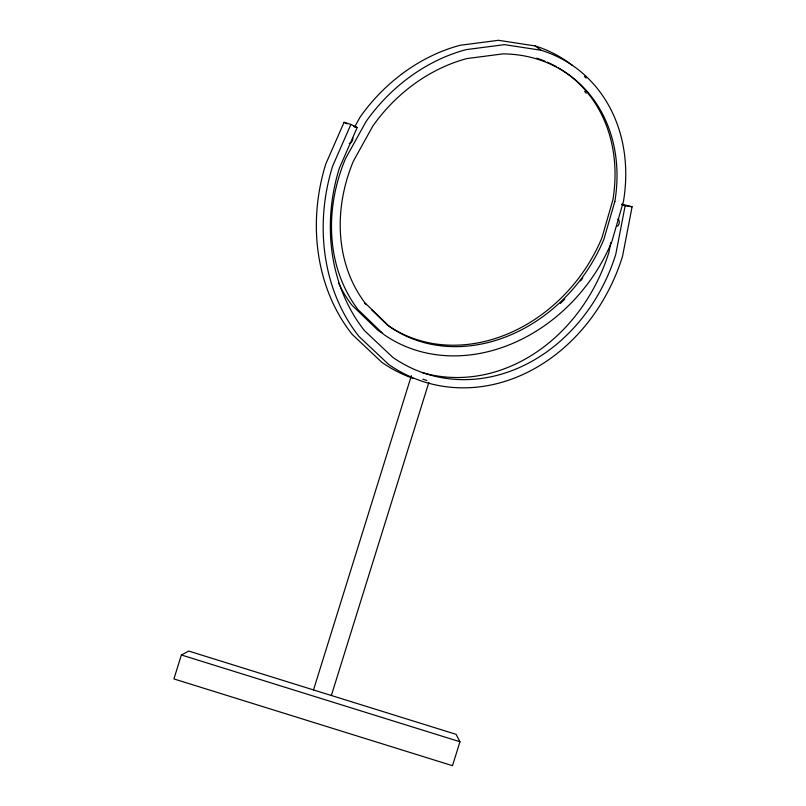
<?xml version="1.0" encoding="UTF-8"?>
<svg xmlns="http://www.w3.org/2000/svg" width="806" height="806" viewBox="0 0 806 806"><rect width="100%" height="100%" fill="white"/><g stroke="black" fill="none" stroke-linecap="round" stroke-linejoin="round"><path stroke-width="1.21" d="M610.807 242.586L608.953 252.167A170.519 144.768 -72.7 0 1 422.344 372.624M621.738 204.694L625.154 205.762L615.784 254.293A170.519 144.768 -72.7 0 1 392.814 357.36L364.544 330.712A170.519 144.768 -72.7 0 1 339.346 168.192L357.179 127.519L350.892 124.436L344.061 122.311L325.795 163.971A178.821 151.81 -72.7 0 0 352.212 334.399L381.863 362.347A178.821 151.81 -72.7 0 0 412.884 378.286M621.789 204.15L632.085 206.789L622.514 256.389A178.821 151.81 -72.7 0 1 388.694 364.473L359.043 336.525A178.821 151.81 -72.7 0 1 332.626 166.096L350.892 124.436M181.38 654.976L173.915 678.934L452.498 765.7L459.964 741.752L456.075 734.337L188.785 651.087L181.38 654.976L459.964 741.752M313.504 689.926L411.392 375.636M331.357 695.487L428.873 382.397M354.65 126.925L360.121 117.041A164.303 137.373 -54.2 0 1 460.135 45.277L498.501 40.3L535.103 45.922A164.303 137.373 -54.2 0 1 572.391 65.447M625.154 205.762L632.085 206.789M541.128 50.264L504.526 44.642L466.16 49.619A164.303 137.373 -54.2 0 0 366.156 121.384L345.431 158.792A164.303 137.373 -54.2 0 0 357.884 309.444L383.757 334.43A164.303 137.373 -54.2 0 0 611.794 241.75L623.441 201.52A164.303 137.373 -54.2 0 0 541.128 50.264L535.103 45.922M353.763 126.451L357.179 127.519M422.918 379.223L426.848 380.452M344.061 122.311L347.205 123.852M364.534 302.945L366.297 304.648M371.576 309.746L387.414 325.04M352.696 137.685A3.486 1.824 -63.9 0 1 351.95 141.513A3.486 1.824 -63.9 0 1 349.22 143.337M558.508 67.926A154.551 129.222 -54.2 0 1 612.862 200.019L601.911 237.861A154.551 129.222 -54.2 0 1 388.432 325.745M536.635 58.123A154.551 129.222 -54.2 0 1 544.937 61.175M547.264 62.173A154.551 129.222 -54.2 0 1 556.321 66.676M584.4 76.318A164.303 137.373 -54.2 0 1 586.113 78.142M582.849 277.879A164.303 137.373 -54.2 0 1 580.582 280.901M564.794 299.066A164.303 137.373 -54.2 0 1 560.321 303.469M381.822 332.838A164.303 137.373 -54.2 0 1 377.732 330.097L351.859 305.101A164.303 137.373 -54.2 0 1 338.54 283.027M584.612 91.259A154.551 129.222 -54.2 0 1 586.153 93.244M617.577 219.323A3.486 1.824 -81.5 0 1 619.23 222.849A3.486 1.824 -81.5 0 1 616.741 226.164M614.847 201.44L603.895 239.291A154.551 129.222 -54.2 0 1 389.389 326.47L365.047 302.965A154.551 129.222 -54.2 0 1 353.34 161.25L372.825 126.058A154.551 129.222 -54.2 0 1 466.906 58.566L502.994 53.881A154.551 129.222 -54.2 0 1 614.847 201.44"/></g></svg>
